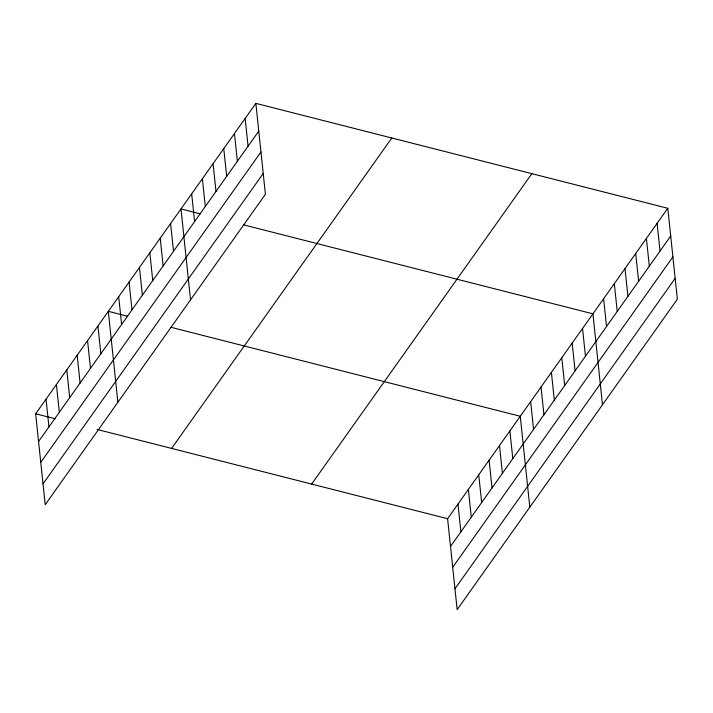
<?xml version="1.0" encoding="UTF-8"?>
<svg xmlns="http://www.w3.org/2000/svg" width="713" height="713" viewBox="0 0 713 713"><rect width="100%" height="100%" fill="white"/><g stroke="black" fill="none" stroke-linecap="round" stroke-linejoin="round"><path stroke-width="1.07" d="M255.851 103.367L265.405 194.292L45.204 504.715L35.65 413.79L255.851 103.367L667.796 208.285L677.35 299.21L457.149 609.633L447.595 518.707L667.796 208.285M38.564 441.543L258.766 131.13M40.757 462.389L260.958 151.976M43.012 483.869L263.213 173.446M171.592 448.415L391.793 137.992M311.652 484.082L531.853 173.66M450.518 546.461L670.71 236.039M452.702 567.307L672.903 256.885M454.965 588.786L675.158 278.364M200.398 213.855L180.977 208.909L190.54 299.834M243.561 224.853L592.931 313.827L602.485 404.752M127.734 316.296L108.314 311.349L117.868 402.275M170.888 327.285L520.258 416.267L529.821 507.193M35.65 413.79L55.07 418.736M97.146 429.449L447.595 518.707M657.101 223.365L660.015 251.119M646.406 238.436L649.32 266.199M635.711 253.516L638.625 281.27M625.016 268.596L627.93 296.35M614.321 283.676L617.235 311.429M603.626 298.747L606.54 326.509M582.548 328.461L585.462 356.215M572.165 343.096L575.079 370.849M561.782 357.73L564.705 385.483M551.407 372.364L554.322 400.118M541.024 386.999L543.939 414.752M530.641 401.633L533.556 429.386M509.884 430.902L512.799 458.655M499.501 445.536L502.415 473.289M489.118 460.17L492.032 487.924M478.735 474.805L481.658 502.558M468.361 489.439L471.275 517.192M457.978 504.073L460.892 531.827M245.147 118.447L248.071 146.201M234.452 133.527L237.376 161.281M223.757 148.607L226.681 176.361M213.062 163.678L215.986 191.441M202.367 178.758L205.291 206.512M191.672 193.838L194.596 221.591M170.603 223.543L173.517 251.306M160.22 238.178L163.134 265.94M149.837 252.812L152.751 280.574M139.454 267.446L142.377 295.209M129.08 282.081L131.994 309.843M118.697 296.715L121.611 324.477M97.931 325.984L100.854 353.746M87.556 340.618L90.471 368.38M77.173 355.252L80.088 383.006M66.79 369.887L69.714 397.64M56.407 384.521L59.331 412.274M46.033 399.155L48.947 426.909"/></g></svg>
